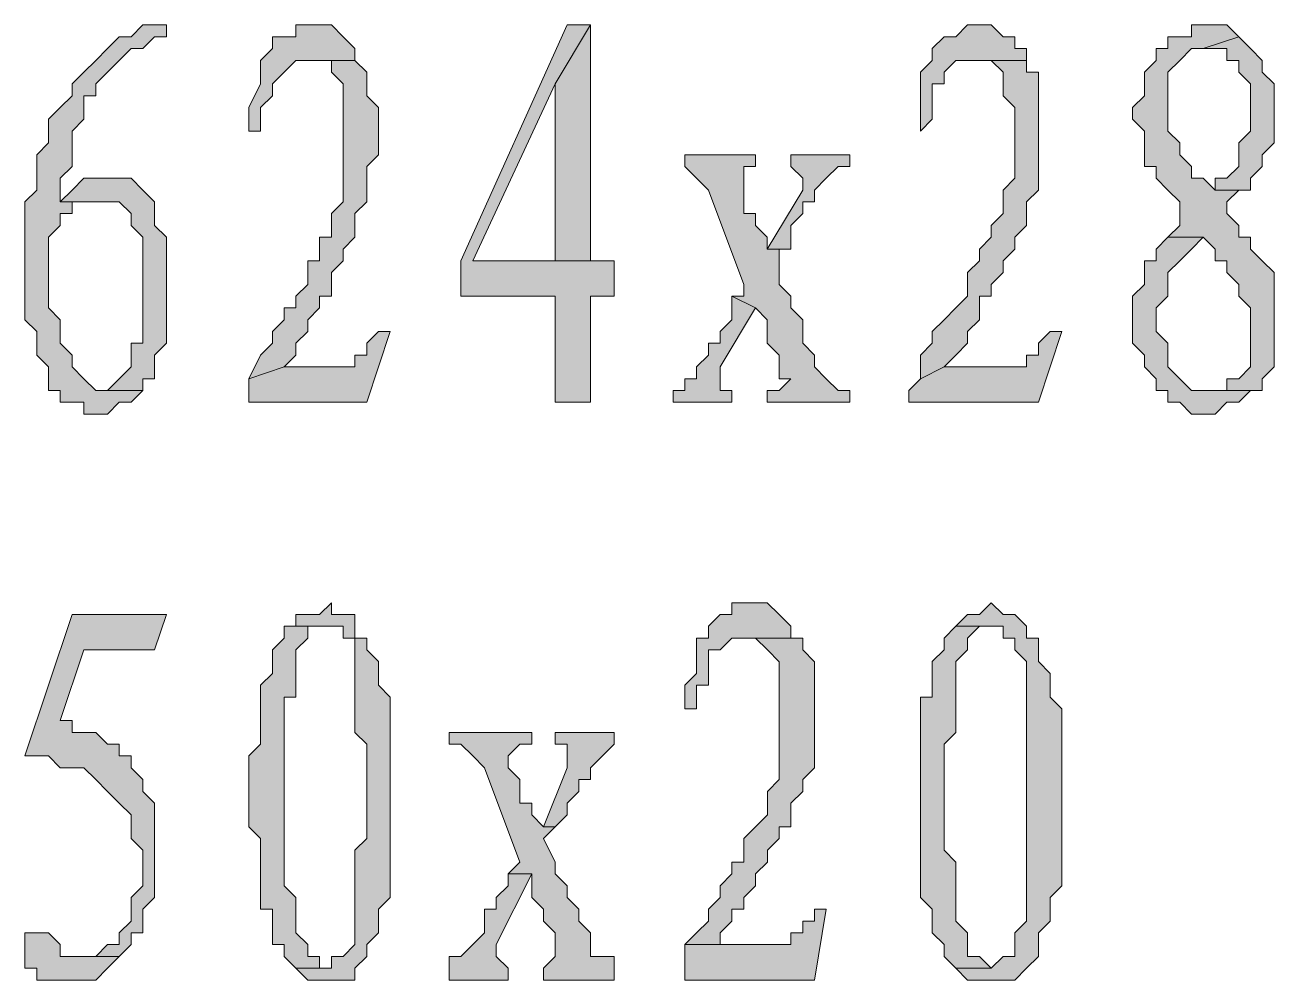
# Model space of a CAD drawing. Header units: millimetres. Extents: x 6 to 291, y 4 to 206.
# Drawn here: x 81.195 to 85.683, y 32.935 to 36.364 of the extents above; entities that cross this region are included whole.
import ezdxf

# ---------------------------------------------------------------- set-up
doc = ezdxf.new("R2010")
doc.units = ezdxf.units.MM
doc.layers.add('C00-00-00', color=7, linetype='Continuous')

msp = doc.modelspace()

# ---------------------------------------------------------------- hatches: boundary and pattern name
at = {"layer": 'C00-00-00'}
h = msp.add_hatch(color=256, dxfattribs=at)
h.dxf.hatch_style = 2
h.paths.add_polyline_path([(81.70333, 36.364334), (81.618663, 36.364334), (81.57633, 36.322001), (81.533997, 36.322001), (81.491663, 36.279667), (81.44933, 36.237334), (81.406997, 36.195001), (81.364663, 36.152667), (81.364663, 36.110334), (81.32233, 36.068001), (81.279997, 36.025667), (81.279997, 35.983334), (81.279997, 35.941001), (81.237663, 35.898667), (81.237663, 35.856334), (81.237663, 35.814001), (81.237663, 35.771667), (81.19533, 35.729334), (81.19533, 35.687001), (81.19533, 35.560001), (81.19533, 35.433001), (81.19533, 35.390667), (81.19533, 35.306001), (81.237663, 35.263667), (81.237663, 35.179001), (81.279997, 35.136667), (81.279997, 35.094334), (81.279997, 35.052001), (81.32233, 35.052001), (81.32233, 35.009667), (81.364663, 35.009667), (81.406997, 35.009667), (81.406997, 34.967334), (81.491663, 34.967334), (81.533997, 35.009667), (81.57633, 35.009667), (81.618663, 35.052001), (81.44933, 35.052001), (81.406997, 35.094334), (81.364663, 35.136667), (81.364663, 35.179001), (81.32233, 35.221334), (81.32233, 35.263667), (81.32233, 35.306001), (81.279997, 35.348334), (81.279997, 35.602334), (81.32233, 35.644667), (81.32233, 35.687001), (81.364663, 35.687001), (81.364663, 35.729334), (81.406997, 35.729334), (81.44933, 35.729334), (81.491663, 35.729334), (81.32233, 35.729334), (81.32233, 35.771667), (81.32233, 35.814001), (81.364663, 35.856334), (81.364663, 35.941001), (81.364663, 35.983334), (81.406997, 36.025667), (81.406997, 36.068001), (81.406997, 36.110334), (81.44933, 36.110334), (81.44933, 36.152667), (81.491663, 36.195001), (81.533997, 36.237334), (81.57633, 36.279667), (81.618663, 36.279667), (81.660997, 36.322001), (81.70333, 36.322001)])
h = msp.add_hatch(color=256, dxfattribs=at)
h.dxf.hatch_style = 2
h.paths.add_polyline_path([(82.253668, 36.364334), (82.169001, 36.364334), (82.169001, 36.322001), (82.126668, 36.322001), (82.084335, 36.322001), (82.084335, 36.279667), (82.042001, 36.237334), (82.042001, 36.195001), (82.042001, 36.152667), (81.999668, 36.068001), (81.999668, 35.983334), (82.042001, 35.983334), (82.042001, 36.068001), (82.084335, 36.110334), (82.084335, 36.152667), (82.126668, 36.195001), (82.169001, 36.237334), (82.211335, 36.237334), (82.380668, 36.237334), (82.380668, 36.279667), (82.338335, 36.322001), (82.296001, 36.364334)])
h = msp.add_hatch(color=256, dxfattribs=at)
h.dxf.hatch_style = 2
h.paths.add_polyline_path([(83.227333, 36.364334), (83.142666, 36.364334), (82.761666, 35.517667), (82.761666, 35.390667), (83.100333, 35.390667), (83.100333, 35.009667), (83.227333, 35.009667), (83.227333, 35.390667), (83.311999, 35.390667), (83.311999, 35.517667), (83.227333, 35.517667), (82.803999, 35.517667), (83.100333, 36.152667)])
h = msp.add_hatch(color=256, dxfattribs=at)
h.dxf.hatch_style = 2
h.paths.add_polyline_path([(83.227333, 36.364334), (83.10033, 36.15267), (83.10033, 35.517664), (82.803998, 35.517664), (83.227333, 35.517664)])
h = msp.add_hatch(color=256, dxfattribs=at)
h.dxf.hatch_style = 2
h.paths.add_polyline_path([(84.624332, 36.364334), (84.581999, 36.364334), (84.539666, 36.322001), (84.497332, 36.322001), (84.454999, 36.279667), (84.454999, 36.237334), (84.412666, 36.195001), (84.412666, 36.152667), (84.412666, 35.983334), (84.454999, 36.025667), (84.454999, 36.110334), (84.454999, 36.152667), (84.497332, 36.152667), (84.497332, 36.195001), (84.539666, 36.237334), (84.581999, 36.237334), (84.793666, 36.237334), (84.793666, 36.279667), (84.751332, 36.279667), (84.751332, 36.322001), (84.708999, 36.322001), (84.666666, 36.364334)])
h = msp.add_hatch(color=256, dxfattribs=at)
h.dxf.hatch_style = 2
h.paths.add_polyline_path([(85.428668, 36.364334), (85.386335, 36.364334), (85.386335, 36.322001), (85.344001, 36.322001), (85.301668, 36.322001), (85.301668, 36.279667), (85.259335, 36.279667), (85.259335, 36.237334), (85.217001, 36.195001), (85.217001, 36.110334), (85.174668, 36.068001), (85.174668, 36.025667), (85.217001, 35.983334), (85.217001, 35.898667), (85.217001, 35.856334), (85.259335, 35.856334), (85.259335, 35.814001), (85.301668, 35.771667), (85.344001, 35.729334), (85.344001, 35.644667), (85.301668, 35.602334), (85.428668, 35.602334), (85.471001, 35.560001), (85.471001, 35.517667), (85.513335, 35.517667), (85.513335, 35.475334), (85.555668, 35.433001), (85.555668, 35.390667), (85.598001, 35.348334), (85.598001, 35.306001), (85.598001, 35.221334), (85.598001, 35.179001), (85.598001, 35.136667), (85.555668, 35.094334), (85.513335, 35.094334), (85.513335, 35.052001), (85.428668, 35.052001), (85.598001, 35.052001), (85.640335, 35.052001), (85.640335, 35.094334), (85.682668, 35.136667), (85.682668, 35.179001), (85.682668, 35.221334), (85.682668, 35.433001), (85.682668, 35.475334), (85.640335, 35.517667), (85.598001, 35.560001), (85.598001, 35.602334), (85.555668, 35.602334), (85.555668, 35.644667), (85.513335, 35.687001), (85.513335, 35.729334), (85.555668, 35.771667), (85.471001, 35.771667), (85.428668, 35.814001), (85.386335, 35.814001), (85.386335, 35.856334), (85.344001, 35.898667), (85.344001, 35.941001), (85.301668, 35.983334), (85.301668, 36.025667), (85.301668, 36.068001), (85.301668, 36.152667), (85.301668, 36.195001), (85.344001, 36.237334), (85.386335, 36.279667), (85.428668, 36.279667), (85.555668, 36.322001), (85.513335, 36.364334)])
h = msp.add_hatch(color=256, dxfattribs=at)
h.dxf.hatch_style = 2
h.paths.add_polyline_path([(85.555663, 36.322008), (85.428663, 36.279674), (85.470996, 36.279674), (85.513329, 36.279674), (85.513329, 36.237341), (85.555663, 36.237341), (85.555663, 36.195008), (85.597996, 36.152674), (85.597996, 35.983341), (85.555663, 35.941008), (85.555663, 35.898674), (85.555663, 35.856341), (85.513329, 35.814008), (85.470996, 35.814008), (85.470996, 35.771674), (85.555663, 35.771674), (85.597996, 35.771674), (85.597996, 35.814008), (85.640329, 35.856341), (85.640329, 35.898674), (85.682663, 35.941008), (85.682663, 36.025674), (85.682663, 36.068008), (85.682663, 36.110341), (85.682663, 36.152674), (85.640329, 36.195008), (85.640329, 36.237341), (85.597996, 36.279674)])
h = msp.add_hatch(color=256, dxfattribs=at)
h.dxf.hatch_style = 2
h.paths.add_polyline_path([(82.380663, 36.237339), (82.211329, 36.237339), (82.253663, 36.237339), (82.295996, 36.237339), (82.295996, 36.195006), (82.338329, 36.152672), (82.338329, 36.110339), (82.338329, 35.771672), (82.338329, 35.729339), (82.295996, 35.687006), (82.295996, 35.644672), (82.295996, 35.602339), (82.253663, 35.602339), (82.253663, 35.560006), (82.253663, 35.517672), (82.211329, 35.517672), (82.211329, 35.475339), (82.211329, 35.433006), (82.168996, 35.390672), (82.168996, 35.348339), (82.126663, 35.348339), (82.126663, 35.306006), (82.084329, 35.263672), (82.084329, 35.221339), (82.041996, 35.179006), (81.999663, 35.094339), (82.126663, 35.136672), (82.168996, 35.179006), (82.168996, 35.221339), (82.211329, 35.263672), (82.211329, 35.306006), (82.253663, 35.348339), (82.253663, 35.390672), (82.295996, 35.390672), (82.295996, 35.433006), (82.295996, 35.475339), (82.338329, 35.517672), (82.338329, 35.560006), (82.380663, 35.602339), (82.380663, 35.644672), (82.380663, 35.687006), (82.422996, 35.729339), (82.422996, 35.771672), (82.422996, 35.814006), (82.422996, 35.856339), (82.465329, 35.898672), (82.465329, 36.068006), (82.422996, 36.110339), (82.422996, 36.152672), (82.422996, 36.195006)])
h = msp.add_hatch(color=256, dxfattribs=at)
h.dxf.hatch_style = 2
h.paths.add_polyline_path([(84.79367, 36.237339), (84.582003, 36.237339), (84.624336, 36.237339), (84.66667, 36.237339), (84.709003, 36.195006), (84.709003, 36.152672), (84.709003, 36.110339), (84.751336, 36.068006), (84.751336, 35.814006), (84.709003, 35.771672), (84.709003, 35.729339), (84.709003, 35.687006), (84.66667, 35.644672), (84.66667, 35.602339), (84.624336, 35.560006), (84.624336, 35.517672), (84.582003, 35.475339), (84.582003, 35.433006), (84.582003, 35.390672), (84.53967, 35.348339), (84.497336, 35.306006), (84.455003, 35.263672), (84.455003, 35.221339), (84.41267, 35.179006), (84.41267, 35.094339), (84.497336, 35.136672), (84.53967, 35.179006), (84.582003, 35.221339), (84.582003, 35.263672), (84.624336, 35.306006), (84.624336, 35.348339), (84.624336, 35.390672), (84.66667, 35.390672), (84.66667, 35.433006), (84.709003, 35.475339), (84.709003, 35.517672), (84.751336, 35.560006), (84.751336, 35.602339), (84.79367, 35.644672), (84.79367, 35.687006), (84.79367, 35.729339), (84.836003, 35.771672), (84.836003, 35.814006), (84.836003, 36.152672), (84.836003, 36.195006), (84.79367, 36.195006)])
h = msp.add_hatch(color=256, dxfattribs=at)
h.dxf.hatch_style = 2
h.paths.add_polyline_path([(83.819997, 35.898665), (83.565997, 35.898665), (83.565997, 35.856331), (83.60833, 35.813998), (83.650663, 35.771665), (83.777663, 35.432998), (83.777663, 35.390665), (83.73533, 35.390665), (83.819997, 35.348331), (83.86233, 35.305998), (83.86233, 35.221331), (83.904663, 35.178998), (83.904663, 35.094331), (83.946997, 35.094331), (83.904663, 35.051998), (83.86233, 35.051998), (83.86233, 35.009665), (84.158663, 35.009665), (84.158663, 35.051998), (84.11633, 35.051998), (84.073997, 35.094331), (84.031663, 35.136665), (84.031663, 35.178998), (83.98933, 35.221331), (83.98933, 35.263665), (83.98933, 35.305998), (83.946997, 35.348331), (83.946997, 35.390665), (83.904663, 35.432998), (83.904663, 35.517665), (83.904663, 35.559998), (83.86233, 35.559998), (83.86233, 35.602331), (83.819997, 35.644665), (83.819997, 35.686998), (83.777663, 35.686998), (83.777663, 35.729331), (83.777663, 35.771665), (83.777663, 35.813998), (83.777663, 35.856331), (83.819997, 35.856331)])
h = msp.add_hatch(color=256, dxfattribs=at)
h.dxf.hatch_style = 2
h.paths.add_polyline_path([(84.158663, 35.898665), (83.946997, 35.898665), (83.946997, 35.856331), (83.98933, 35.813998), (83.98933, 35.771665), (83.86233, 35.559998), (83.904663, 35.559998), (83.946997, 35.559998), (83.946997, 35.602331), (83.946997, 35.644665), (83.98933, 35.686998), (83.98933, 35.729331), (84.031663, 35.729331), (84.031663, 35.771665), (84.073997, 35.813998), (84.11633, 35.856331), (84.158663, 35.856331)])
h = msp.add_hatch(color=256, dxfattribs=at)
h.dxf.hatch_style = 2
h.paths.add_polyline_path([(81.534001, 35.813996), (81.449334, 35.813996), (81.407001, 35.813996), (81.364668, 35.771663), (81.322334, 35.729329), (81.534001, 35.729329), (81.576334, 35.686996), (81.576334, 35.644663), (81.618668, 35.602329), (81.618668, 35.221329), (81.576334, 35.221329), (81.576334, 35.178996), (81.576334, 35.136663), (81.534001, 35.094329), (81.491668, 35.051996), (81.449334, 35.051996), (81.618668, 35.051996), (81.618668, 35.094329), (81.661001, 35.094329), (81.661001, 35.136663), (81.661001, 35.178996), (81.703334, 35.221329), (81.703334, 35.263663), (81.703334, 35.517663), (81.703334, 35.559996), (81.703334, 35.602329), (81.661001, 35.644663), (81.661001, 35.686996), (81.661001, 35.729329), (81.618668, 35.771663), (81.576334, 35.813996)])
h = msp.add_hatch(color=256, dxfattribs=at)
h.dxf.hatch_style = 2
h.paths.add_polyline_path([(85.301665, 35.602333), (85.259332, 35.559999), (85.259332, 35.517666), (85.216998, 35.517666), (85.216998, 35.475333), (85.216998, 35.432999), (85.174665, 35.390666), (85.174665, 35.221333), (85.216998, 35.178999), (85.216998, 35.136666), (85.259332, 35.094333), (85.259332, 35.051999), (85.301665, 35.051999), (85.301665, 35.009666), (85.343998, 35.009666), (85.386332, 34.967333), (85.428665, 34.967333), (85.470998, 34.967333), (85.513332, 35.009666), (85.555665, 35.009666), (85.597998, 35.051999), (85.428665, 35.051999), (85.386332, 35.051999), (85.343998, 35.094333), (85.301665, 35.136666), (85.301665, 35.178999), (85.301665, 35.221333), (85.259332, 35.263666), (85.259332, 35.348333), (85.301665, 35.390666), (85.301665, 35.432999), (85.301665, 35.475333), (85.343998, 35.517666), (85.386332, 35.559999), (85.428665, 35.602333)])
h = msp.add_hatch(color=256, dxfattribs=at)
h.dxf.hatch_style = 2
h.paths.add_polyline_path([(83.735336, 35.390669), (83.735336, 35.348336), (83.735336, 35.306002), (83.693003, 35.263669), (83.693003, 35.221336), (83.65067, 35.221336), (83.65067, 35.179002), (83.608336, 35.136669), (83.608336, 35.094336), (83.566003, 35.094336), (83.566003, 35.052002), (83.52367, 35.052002), (83.52367, 35.009669), (83.735336, 35.009669), (83.735336, 35.052002), (83.693003, 35.052002), (83.693003, 35.094336), (83.693003, 35.136669), (83.820003, 35.348336)])
h = msp.add_hatch(color=256, dxfattribs=at)
h.dxf.hatch_style = 2
h.paths.add_polyline_path([(82.507666, 35.263674), (82.465332, 35.263674), (82.422999, 35.221341), (82.422999, 35.179008), (82.380666, 35.179008), (82.380666, 35.136674), (82.126666, 35.136674), (81.999666, 35.094341), (81.999666, 35.052008), (81.999666, 35.009674), (82.422999, 35.009674)])
h = msp.add_hatch(color=256, dxfattribs=at)
h.dxf.hatch_style = 2
h.paths.add_polyline_path([(84.920664, 35.263674), (84.878331, 35.263674), (84.835998, 35.221341), (84.835998, 35.179008), (84.793664, 35.179008), (84.793664, 35.136674), (84.497331, 35.136674), (84.412664, 35.094341), (84.370331, 35.052008), (84.370331, 35.009674), (84.835998, 35.009674)])
h = msp.add_hatch(color=256, dxfattribs=at)
h.dxf.hatch_style = 2
h.paths.add_polyline_path([(82.296002, 34.29001), (82.253669, 34.247676), (82.211336, 34.247676), (82.169002, 34.247676), (82.169002, 34.205343), (82.296002, 34.205343), (82.338336, 34.205343), (82.338336, 34.16301), (82.380669, 34.16301), (82.380669, 34.120676), (82.380669, 34.078343), (82.380669, 33.993676), (82.380669, 33.824343), (82.423002, 33.78201), (82.423002, 33.570343), (82.423002, 33.443343), (82.380669, 33.40101), (82.380669, 33.231676), (82.380669, 33.189343), (82.380669, 33.14701), (82.380669, 33.104676), (82.380669, 33.062343), (82.338336, 33.02001), (82.296002, 33.02001), (82.296002, 32.977676), (82.169002, 32.977676), (82.211336, 32.935343), (82.338336, 32.935343), (82.380669, 32.935343), (82.380669, 32.977676), (82.423002, 33.02001), (82.423002, 33.062343), (82.465336, 33.104676), (82.465336, 33.14701), (82.465336, 33.189343), (82.507669, 33.231676), (82.507669, 33.316343), (82.507669, 33.358676), (82.507669, 33.824343), (82.507669, 33.866676), (82.507669, 33.951343), (82.465336, 33.993676), (82.465336, 34.03601), (82.465336, 34.078343), (82.423002, 34.120676), (82.423002, 34.16301), (82.380669, 34.16301), (82.380669, 34.205343), (82.380669, 34.247676), (82.338336, 34.247676), (82.296002, 34.247676)])
h = msp.add_hatch(color=256, dxfattribs=at)
h.dxf.hatch_style = 2
h.paths.add_polyline_path([(83.819997, 34.29001), (83.73533, 34.29001), (83.73533, 34.247676), (83.692997, 34.247676), (83.650663, 34.205343), (83.650663, 34.16301), (83.60833, 34.16301), (83.60833, 34.120676), (83.60833, 34.078343), (83.60833, 34.03601), (83.565997, 33.993676), (83.565997, 33.90901), (83.60833, 33.90901), (83.60833, 33.993676), (83.650663, 33.993676), (83.650663, 34.03601), (83.650663, 34.078343), (83.650663, 34.120676), (83.692997, 34.120676), (83.73533, 34.16301), (83.777663, 34.16301), (83.98933, 34.16301), (83.946997, 34.16301), (83.946997, 34.205343), (83.904663, 34.247676), (83.86233, 34.29001)])
h = msp.add_hatch(color=256, dxfattribs=at)
h.dxf.hatch_style = 2
h.paths.add_polyline_path([(84.666667, 34.29001), (84.624333, 34.247676), (84.582, 34.247676), (84.539667, 34.205343), (84.666667, 34.205343), (84.709, 34.205343), (84.709, 34.16301), (84.751333, 34.16301), (84.751333, 34.120676), (84.793667, 34.078343), (84.793667, 33.993676), (84.793667, 33.951343), (84.793667, 33.570343), (84.793667, 33.27401), (84.793667, 33.231676), (84.793667, 33.14701), (84.751333, 33.104676), (84.751333, 33.062343), (84.751333, 33.02001), (84.709, 33.02001), (84.666667, 32.977676), (84.539667, 32.977676), (84.582, 32.935343), (84.624333, 32.935343), (84.709, 32.935343), (84.751333, 32.935343), (84.793667, 32.977676), (84.836, 33.02001), (84.836, 33.062343), (84.836, 33.104676), (84.878333, 33.14701), (84.878333, 33.189343), (84.878333, 33.231676), (84.920667, 33.27401), (84.920667, 33.358676), (84.920667, 33.40101), (84.920667, 33.739676), (84.920667, 33.78201), (84.920667, 33.90901), (84.878333, 33.951343), (84.878333, 33.993676), (84.878333, 34.03601), (84.836, 34.078343), (84.836, 34.120676), (84.836, 34.16301), (84.793667, 34.16301), (84.793667, 34.205343), (84.751333, 34.247676), (84.709, 34.247676)])
h = msp.add_hatch(color=256, dxfattribs=at)
h.dxf.hatch_style = 2
h.paths.add_polyline_path([(81.70333, 34.247667), (81.364663, 34.247667), (81.19533, 33.739667), (81.279997, 33.739667), (81.32233, 33.697334), (81.364663, 33.697334), (81.406997, 33.697334), (81.44933, 33.655001), (81.491663, 33.612667), (81.533997, 33.570334), (81.57633, 33.528001), (81.57633, 33.485667), (81.57633, 33.443334), (81.618663, 33.401001), (81.618663, 33.274001), (81.57633, 33.231667), (81.57633, 33.189334), (81.57633, 33.147001), (81.533997, 33.104667), (81.533997, 33.062334), (81.491663, 33.062334), (81.44933, 33.020001), (81.406997, 33.020001), (81.32233, 33.020001), (81.533997, 33.020001), (81.57633, 33.062334), (81.57633, 33.104667), (81.618663, 33.104667), (81.618663, 33.147001), (81.618663, 33.189334), (81.660997, 33.231667), (81.660997, 33.316334), (81.660997, 33.358667), (81.660997, 33.443334), (81.660997, 33.485667), (81.660997, 33.570334), (81.618663, 33.612667), (81.618663, 33.655001), (81.57633, 33.697334), (81.57633, 33.739667), (81.533997, 33.739667), (81.533997, 33.782001), (81.491663, 33.782001), (81.44933, 33.824334), (81.406997, 33.824334), (81.364663, 33.824334), (81.364663, 33.866667), (81.32233, 33.866667), (81.406997, 34.120667), (81.660997, 34.120667)])
h = msp.add_hatch(color=256, dxfattribs=at)
h.dxf.hatch_style = 2
h.paths.add_polyline_path([(82.168999, 34.205341), (82.126666, 34.205341), (82.126666, 34.163008), (82.084333, 34.120674), (82.084333, 34.078341), (82.084333, 34.036008), (82.041999, 33.993674), (82.041999, 33.951341), (82.041999, 33.909008), (82.041999, 33.782008), (81.999666, 33.739674), (81.999666, 33.485674), (82.041999, 33.443341), (82.041999, 33.274008), (82.041999, 33.231674), (82.041999, 33.189341), (82.084333, 33.189341), (82.084333, 33.104674), (82.084333, 33.062341), (82.126666, 33.062341), (82.126666, 33.020008), (82.168999, 32.977674), (82.253666, 32.977674), (82.253666, 33.020008), (82.211333, 33.020008), (82.211333, 33.062341), (82.168999, 33.104674), (82.168999, 33.147008), (82.168999, 33.231674), (82.126666, 33.274008), (82.126666, 33.951341), (82.168999, 33.951341), (82.168999, 34.078341), (82.168999, 34.120674), (82.211333, 34.163008), (82.211333, 34.205341), (82.253666, 34.205341), (82.295999, 34.205341)])
h = msp.add_hatch(color=256, dxfattribs=at)
h.dxf.hatch_style = 2
h.paths.add_polyline_path([(84.539664, 34.205341), (84.49733, 34.163008), (84.49733, 34.120674), (84.454997, 34.078341), (84.454997, 34.036008), (84.454997, 33.951341), (84.412664, 33.951341), (84.412664, 33.866674), (84.412664, 33.824341), (84.412664, 33.401008), (84.412664, 33.358674), (84.412664, 33.274008), (84.412664, 33.231674), (84.454997, 33.189341), (84.454997, 33.147008), (84.454997, 33.104674), (84.49733, 33.062341), (84.49733, 33.020008), (84.539664, 32.977674), (84.666664, 32.977674), (84.62433, 33.020008), (84.581997, 33.020008), (84.581997, 33.062341), (84.581997, 33.104674), (84.539664, 33.147008), (84.539664, 33.189341), (84.539664, 33.231674), (84.539664, 33.358674), (84.49733, 33.401008), (84.49733, 33.782008), (84.539664, 33.824341), (84.539664, 33.993674), (84.539664, 34.036008), (84.539664, 34.078341), (84.581997, 34.120674), (84.581997, 34.163008), (84.62433, 34.205341), (84.666664, 34.205341)])
h = msp.add_hatch(color=256, dxfattribs=at)
h.dxf.hatch_style = 2
h.paths.add_polyline_path([(83.989334, 34.162999), (83.777667, 34.162999), (83.820001, 34.162999), (83.862334, 34.120665), (83.904667, 34.078332), (83.904667, 34.035999), (83.904667, 33.739665), (83.904667, 33.697332), (83.904667, 33.654999), (83.862334, 33.612665), (83.862334, 33.570332), (83.862334, 33.527999), (83.820001, 33.485665), (83.777667, 33.443332), (83.777667, 33.400999), (83.777667, 33.358665), (83.735334, 33.358665), (83.735334, 33.316332), (83.693001, 33.273999), (83.693001, 33.231665), (83.650667, 33.189332), (83.650667, 33.146999), (83.608334, 33.104665), (83.566001, 33.062332), (83.693001, 33.062332), (83.693001, 33.104665), (83.735334, 33.146999), (83.735334, 33.189332), (83.777667, 33.189332), (83.777667, 33.231665), (83.820001, 33.273999), (83.820001, 33.316332), (83.862334, 33.358665), (83.862334, 33.400999), (83.904667, 33.443332), (83.904667, 33.485665), (83.947001, 33.485665), (83.947001, 33.527999), (83.947001, 33.570332), (83.989334, 33.612665), (83.989334, 33.654999), (84.031667, 33.697332), (84.031667, 33.781999), (84.031667, 33.824332), (84.031667, 33.951332), (84.031667, 33.993665), (84.031667, 34.078332), (83.989334, 34.120665)])
h = msp.add_hatch(color=256, dxfattribs=at)
h.dxf.hatch_style = 2
h.paths.add_polyline_path([(83.015669, 33.82434), (82.719336, 33.82434), (82.719336, 33.782007), (82.761669, 33.782007), (82.804003, 33.739674), (82.846336, 33.69734), (82.973336, 33.358674), (82.931003, 33.31634), (83.015669, 33.31634), (83.015669, 33.274007), (83.015669, 33.231674), (83.058003, 33.18934), (83.058003, 33.147007), (83.100336, 33.104674), (83.100336, 33.06234), (83.100336, 33.020007), (83.058003, 32.977674), (83.058003, 32.93534), (83.312003, 32.93534), (83.312003, 32.977674), (83.312003, 33.020007), (83.269669, 33.020007), (83.227336, 33.020007), (83.227336, 33.06234), (83.227336, 33.104674), (83.185003, 33.147007), (83.185003, 33.18934), (83.142669, 33.231674), (83.142669, 33.274007), (83.100336, 33.31634), (83.100336, 33.358674), (83.058003, 33.44334), (83.100336, 33.485674), (83.058003, 33.485674), (83.015669, 33.528007), (83.015669, 33.57034), (82.973336, 33.57034), (82.973336, 33.612674), (82.973336, 33.655007), (82.931003, 33.69734), (82.931003, 33.739674), (82.973336, 33.782007), (83.015669, 33.782007)])
h = msp.add_hatch(color=256, dxfattribs=at)
h.dxf.hatch_style = 2
h.paths.add_polyline_path([(83.312001, 33.82434), (83.100335, 33.82434), (83.100335, 33.782007), (83.142668, 33.782007), (83.142668, 33.739674), (83.142668, 33.69734), (83.058001, 33.485674), (83.100335, 33.485674), (83.142668, 33.528007), (83.142668, 33.57034), (83.185001, 33.612674), (83.185001, 33.655007), (83.227335, 33.655007), (83.227335, 33.69734), (83.269668, 33.739674), (83.312001, 33.782007)])
h = msp.add_hatch(color=256, dxfattribs=at)
h.dxf.hatch_style = 2
h.paths.add_polyline_path([(82.931001, 33.316329), (82.931001, 33.273995), (82.888667, 33.231662), (82.888667, 33.189329), (82.846334, 33.189329), (82.846334, 33.146995), (82.846334, 33.104662), (82.804001, 33.062329), (82.761667, 33.019995), (82.719334, 33.019995), (82.719334, 32.977662), (82.719334, 32.935329), (82.931001, 32.935329), (82.931001, 32.977662), (82.888667, 33.019995), (82.888667, 33.062329), (83.015667, 33.316329)])
h = msp.add_hatch(color=256, dxfattribs=at)
h.dxf.hatch_style = 2
h.paths.add_polyline_path([(84.074003, 33.189334), (84.031669, 33.189334), (84.031669, 33.147001), (83.989336, 33.147001), (83.989336, 33.104667), (83.947003, 33.104667), (83.947003, 33.062334), (83.693003, 33.062334), (83.566003, 33.062334), (83.566003, 32.977667), (83.566003, 32.935334), (84.031669, 32.935334)])
h = msp.add_hatch(color=256, dxfattribs=at)
h.dxf.hatch_style = 2
h.paths.add_polyline_path([(81.237669, 33.104665), (81.195336, 33.104665), (81.195336, 33.062332), (81.195336, 32.977665), (81.237669, 32.977665), (81.237669, 32.935332), (81.280002, 32.935332), (81.407002, 32.935332), (81.449336, 32.935332), (81.491669, 32.977665), (81.534002, 33.019999), (81.322336, 33.019999), (81.322336, 33.062332), (81.280002, 33.104665)])

# ---------------------------------------------------------------- linework, layer by layer
at = {"layer": 'C00-00-00', "lineweight": 13}
for points in [[(81.70333, 36.364334), (81.618663, 36.364334), (81.57633, 36.322001), (81.533997, 36.322001), (81.491663, 36.279667), (81.44933, 36.237334), (81.406997, 36.195001), (81.364663, 36.152667), (81.364663, 36.110334), (81.32233, 36.068001), (81.279997, 36.025667), (81.279997, 35.983334), (81.279997, 35.941001), (81.237663, 35.898667), (81.237663, 35.856334), (81.237663, 35.814001), (81.237663, 35.771667), (81.19533, 35.729334), (81.19533, 35.687001), (81.19533, 35.560001), (81.19533, 35.433001), (81.19533, 35.390667), (81.19533, 35.306001), (81.237663, 35.263667), (81.237663, 35.179001), (81.279997, 35.136667), (81.279997, 35.094334), (81.279997, 35.052001), (81.32233, 35.052001), (81.32233, 35.009667), (81.364663, 35.009667), (81.406997, 35.009667), (81.406997, 34.967334), (81.491663, 34.967334), (81.533997, 35.009667), (81.57633, 35.009667), (81.618663, 35.052001), (81.44933, 35.052001), (81.406997, 35.094334), (81.364663, 35.136667), (81.364663, 35.179001), (81.32233, 35.221334), (81.32233, 35.263667), (81.32233, 35.306001), (81.279997, 35.348334), (81.279997, 35.602334), (81.32233, 35.644667), (81.32233, 35.687001), (81.364663, 35.687001), (81.364663, 35.729334), (81.406997, 35.729334), (81.44933, 35.729334), (81.491663, 35.729334), (81.32233, 35.729334), (81.32233, 35.771667), (81.32233, 35.814001), (81.364663, 35.856334), (81.364663, 35.941001), (81.364663, 35.983334), (81.406997, 36.025667), (81.406997, 36.068001), (81.406997, 36.110334), (81.44933, 36.110334), (81.44933, 36.152667), (81.491663, 36.195001), (81.533997, 36.237334), (81.57633, 36.279667), (81.618663, 36.279667), (81.660997, 36.322001), (81.70333, 36.322001)], [(82.253668, 36.364334), (82.169001, 36.364334), (82.169001, 36.322001), (82.126668, 36.322001), (82.084335, 36.322001), (82.084335, 36.279667), (82.042001, 36.237334), (82.042001, 36.195001), (82.042001, 36.152667), (81.999668, 36.068001), (81.999668, 35.983334), (82.042001, 35.983334), (82.042001, 36.068001), (82.084335, 36.110334), (82.084335, 36.152667), (82.126668, 36.195001), (82.169001, 36.237334), (82.211335, 36.237334), (82.380668, 36.237334), (82.380668, 36.279667), (82.338335, 36.322001), (82.296001, 36.364334)], [(83.227333, 36.364334), (83.142666, 36.364334), (82.761666, 35.517667), (82.761666, 35.390667), (83.100333, 35.390667), (83.100333, 35.009667), (83.227333, 35.009667), (83.227333, 35.390667), (83.311999, 35.390667), (83.311999, 35.517667), (83.227333, 35.517667), (82.803999, 35.517667), (83.100333, 36.152667)], [(83.227333, 36.364334), (83.10033, 36.15267), (83.10033, 35.517664), (82.803998, 35.517664), (83.227333, 35.517664)], [(84.624332, 36.364334), (84.581999, 36.364334), (84.539666, 36.322001), (84.497332, 36.322001), (84.454999, 36.279667), (84.454999, 36.237334), (84.412666, 36.195001), (84.412666, 36.152667), (84.412666, 35.983334), (84.454999, 36.025667), (84.454999, 36.110334), (84.454999, 36.152667), (84.497332, 36.152667), (84.497332, 36.195001), (84.539666, 36.237334), (84.581999, 36.237334), (84.793666, 36.237334), (84.793666, 36.279667), (84.751332, 36.279667), (84.751332, 36.322001), (84.708999, 36.322001), (84.666666, 36.364334)], [(85.428668, 36.364334), (85.386335, 36.364334), (85.386335, 36.322001), (85.344001, 36.322001), (85.301668, 36.322001), (85.301668, 36.279667), (85.259335, 36.279667), (85.259335, 36.237334), (85.217001, 36.195001), (85.217001, 36.110334), (85.174668, 36.068001), (85.174668, 36.025667), (85.217001, 35.983334), (85.217001, 35.898667), (85.217001, 35.856334), (85.259335, 35.856334), (85.259335, 35.814001), (85.301668, 35.771667), (85.344001, 35.729334), (85.344001, 35.644667), (85.301668, 35.602334), (85.428668, 35.602334), (85.471001, 35.560001), (85.471001, 35.517667), (85.513335, 35.517667), (85.513335, 35.475334), (85.555668, 35.433001), (85.555668, 35.390667), (85.598001, 35.348334), (85.598001, 35.306001), (85.598001, 35.221334), (85.598001, 35.179001), (85.598001, 35.136667), (85.555668, 35.094334), (85.513335, 35.094334), (85.513335, 35.052001), (85.428668, 35.052001), (85.598001, 35.052001), (85.640335, 35.052001), (85.640335, 35.094334), (85.682668, 35.136667), (85.682668, 35.179001), (85.682668, 35.221334), (85.682668, 35.433001), (85.682668, 35.475334), (85.640335, 35.517667), (85.598001, 35.560001), (85.598001, 35.602334), (85.555668, 35.602334), (85.555668, 35.644667), (85.513335, 35.687001), (85.513335, 35.729334), (85.555668, 35.771667), (85.471001, 35.771667), (85.428668, 35.814001), (85.386335, 35.814001), (85.386335, 35.856334), (85.344001, 35.898667), (85.344001, 35.941001), (85.301668, 35.983334), (85.301668, 36.025667), (85.301668, 36.068001), (85.301668, 36.152667), (85.301668, 36.195001), (85.344001, 36.237334), (85.386335, 36.279667), (85.428668, 36.279667), (85.555668, 36.322001), (85.513335, 36.364334)], [(85.555663, 36.322008), (85.428663, 36.279674), (85.470996, 36.279674), (85.513329, 36.279674), (85.513329, 36.237341), (85.555663, 36.237341), (85.555663, 36.195008), (85.597996, 36.152674), (85.597996, 35.983341), (85.555663, 35.941008), (85.555663, 35.898674), (85.555663, 35.856341), (85.513329, 35.814008), (85.470996, 35.814008), (85.470996, 35.771674), (85.555663, 35.771674), (85.597996, 35.771674), (85.597996, 35.814008), (85.640329, 35.856341), (85.640329, 35.898674), (85.682663, 35.941008), (85.682663, 36.025674), (85.682663, 36.068008), (85.682663, 36.110341), (85.682663, 36.152674), (85.640329, 36.195008), (85.640329, 36.237341), (85.597996, 36.279674)], [(82.380663, 36.237339), (82.211329, 36.237339), (82.253663, 36.237339), (82.295996, 36.237339), (82.295996, 36.195006), (82.338329, 36.152672), (82.338329, 36.110339), (82.338329, 35.771672), (82.338329, 35.729339), (82.295996, 35.687006), (82.295996, 35.644672), (82.295996, 35.602339), (82.253663, 35.602339), (82.253663, 35.560006), (82.253663, 35.517672), (82.211329, 35.517672), (82.211329, 35.475339), (82.211329, 35.433006), (82.168996, 35.390672), (82.168996, 35.348339), (82.126663, 35.348339), (82.126663, 35.306006), (82.084329, 35.263672), (82.084329, 35.221339), (82.041996, 35.179006), (81.999663, 35.094339), (82.126663, 35.136672), (82.168996, 35.179006), (82.168996, 35.221339), (82.211329, 35.263672), (82.211329, 35.306006), (82.253663, 35.348339), (82.253663, 35.390672), (82.295996, 35.390672), (82.295996, 35.433006), (82.295996, 35.475339), (82.338329, 35.517672), (82.338329, 35.560006), (82.380663, 35.602339), (82.380663, 35.644672), (82.380663, 35.687006), (82.422996, 35.729339), (82.422996, 35.771672), (82.422996, 35.814006), (82.422996, 35.856339), (82.465329, 35.898672), (82.465329, 36.068006), (82.422996, 36.110339), (82.422996, 36.152672), (82.422996, 36.195006)], [(84.79367, 36.237339), (84.582003, 36.237339), (84.624336, 36.237339), (84.66667, 36.237339), (84.709003, 36.195006), (84.709003, 36.152672), (84.709003, 36.110339), (84.751336, 36.068006), (84.751336, 35.814006), (84.709003, 35.771672), (84.709003, 35.729339), (84.709003, 35.687006), (84.66667, 35.644672), (84.66667, 35.602339), (84.624336, 35.560006), (84.624336, 35.517672), (84.582003, 35.475339), (84.582003, 35.433006), (84.582003, 35.390672), (84.53967, 35.348339), (84.497336, 35.306006), (84.455003, 35.263672), (84.455003, 35.221339), (84.41267, 35.179006), (84.41267, 35.094339), (84.497336, 35.136672), (84.53967, 35.179006), (84.582003, 35.221339), (84.582003, 35.263672), (84.624336, 35.306006), (84.624336, 35.348339), (84.624336, 35.390672), (84.66667, 35.390672), (84.66667, 35.433006), (84.709003, 35.475339), (84.709003, 35.517672), (84.751336, 35.560006), (84.751336, 35.602339), (84.79367, 35.644672), (84.79367, 35.687006), (84.79367, 35.729339), (84.836003, 35.771672), (84.836003, 35.814006), (84.836003, 36.152672), (84.836003, 36.195006), (84.79367, 36.195006)], [(83.819997, 35.898665), (83.565997, 35.898665), (83.565997, 35.856331), (83.60833, 35.813998), (83.650663, 35.771665), (83.777663, 35.432998), (83.777663, 35.390665), (83.73533, 35.390665), (83.819997, 35.348331), (83.86233, 35.305998), (83.86233, 35.221331), (83.904663, 35.178998), (83.904663, 35.094331), (83.946997, 35.094331), (83.904663, 35.051998), (83.86233, 35.051998), (83.86233, 35.009665), (84.158663, 35.009665), (84.158663, 35.051998), (84.11633, 35.051998), (84.073997, 35.094331), (84.031663, 35.136665), (84.031663, 35.178998), (83.98933, 35.221331), (83.98933, 35.263665), (83.98933, 35.305998), (83.946997, 35.348331), (83.946997, 35.390665), (83.904663, 35.432998), (83.904663, 35.517665), (83.904663, 35.559998), (83.86233, 35.559998), (83.86233, 35.602331), (83.819997, 35.644665), (83.819997, 35.686998), (83.777663, 35.686998), (83.777663, 35.729331), (83.777663, 35.771665), (83.777663, 35.813998), (83.777663, 35.856331), (83.819997, 35.856331)], [(84.158663, 35.898665), (83.946997, 35.898665), (83.946997, 35.856331), (83.98933, 35.813998), (83.98933, 35.771665), (83.86233, 35.559998), (83.904663, 35.559998), (83.946997, 35.559998), (83.946997, 35.602331), (83.946997, 35.644665), (83.98933, 35.686998), (83.98933, 35.729331), (84.031663, 35.729331), (84.031663, 35.771665), (84.073997, 35.813998), (84.11633, 35.856331), (84.158663, 35.856331)], [(81.534001, 35.813996), (81.449334, 35.813996), (81.407001, 35.813996), (81.364668, 35.771663), (81.322334, 35.729329), (81.534001, 35.729329), (81.576334, 35.686996), (81.576334, 35.644663), (81.618668, 35.602329), (81.618668, 35.221329), (81.576334, 35.221329), (81.576334, 35.178996), (81.576334, 35.136663), (81.534001, 35.094329), (81.491668, 35.051996), (81.449334, 35.051996), (81.618668, 35.051996), (81.618668, 35.094329), (81.661001, 35.094329), (81.661001, 35.136663), (81.661001, 35.178996), (81.703334, 35.221329), (81.703334, 35.263663), (81.703334, 35.517663), (81.703334, 35.559996), (81.703334, 35.602329), (81.661001, 35.644663), (81.661001, 35.686996), (81.661001, 35.729329), (81.618668, 35.771663), (81.576334, 35.813996)], [(85.301665, 35.602333), (85.259332, 35.559999), (85.259332, 35.517666), (85.216998, 35.517666), (85.216998, 35.475333), (85.216998, 35.432999), (85.174665, 35.390666), (85.174665, 35.221333), (85.216998, 35.178999), (85.216998, 35.136666), (85.259332, 35.094333), (85.259332, 35.051999), (85.301665, 35.051999), (85.301665, 35.009666), (85.343998, 35.009666), (85.386332, 34.967333), (85.428665, 34.967333), (85.470998, 34.967333), (85.513332, 35.009666), (85.555665, 35.009666), (85.597998, 35.051999), (85.428665, 35.051999), (85.386332, 35.051999), (85.343998, 35.094333), (85.301665, 35.136666), (85.301665, 35.178999), (85.301665, 35.221333), (85.259332, 35.263666), (85.259332, 35.348333), (85.301665, 35.390666), (85.301665, 35.432999), (85.301665, 35.475333), (85.343998, 35.517666), (85.386332, 35.559999), (85.428665, 35.602333)], [(83.735336, 35.390669), (83.735336, 35.348336), (83.735336, 35.306002), (83.693003, 35.263669), (83.693003, 35.221336), (83.65067, 35.221336), (83.65067, 35.179002), (83.608336, 35.136669), (83.608336, 35.094336), (83.566003, 35.094336), (83.566003, 35.052002), (83.52367, 35.052002), (83.52367, 35.009669), (83.735336, 35.009669), (83.735336, 35.052002), (83.693003, 35.052002), (83.693003, 35.094336), (83.693003, 35.136669), (83.820003, 35.348336)], [(82.507666, 35.263674), (82.465332, 35.263674), (82.422999, 35.221341), (82.422999, 35.179008), (82.380666, 35.179008), (82.380666, 35.136674), (82.126666, 35.136674), (81.999666, 35.094341), (81.999666, 35.052008), (81.999666, 35.009674), (82.422999, 35.009674)], [(84.920664, 35.263674), (84.878331, 35.263674), (84.835998, 35.221341), (84.835998, 35.179008), (84.793664, 35.179008), (84.793664, 35.136674), (84.497331, 35.136674), (84.412664, 35.094341), (84.370331, 35.052008), (84.370331, 35.009674), (84.835998, 35.009674)], [(82.296002, 34.29001), (82.253669, 34.247676), (82.211336, 34.247676), (82.169002, 34.247676), (82.169002, 34.205343), (82.296002, 34.205343), (82.338336, 34.205343), (82.338336, 34.16301), (82.380669, 34.16301), (82.380669, 34.120676), (82.380669, 34.078343), (82.380669, 33.993676), (82.380669, 33.824343), (82.423002, 33.78201), (82.423002, 33.570343), (82.423002, 33.443343), (82.380669, 33.40101), (82.380669, 33.231676), (82.380669, 33.189343), (82.380669, 33.14701), (82.380669, 33.104676), (82.380669, 33.062343), (82.338336, 33.02001), (82.296002, 33.02001), (82.296002, 32.977676), (82.169002, 32.977676), (82.211336, 32.935343), (82.338336, 32.935343), (82.380669, 32.935343), (82.380669, 32.977676), (82.423002, 33.02001), (82.423002, 33.062343), (82.465336, 33.104676), (82.465336, 33.14701), (82.465336, 33.189343), (82.507669, 33.231676), (82.507669, 33.316343), (82.507669, 33.358676), (82.507669, 33.824343), (82.507669, 33.866676), (82.507669, 33.951343), (82.465336, 33.993676), (82.465336, 34.03601), (82.465336, 34.078343), (82.423002, 34.120676), (82.423002, 34.16301), (82.380669, 34.16301), (82.380669, 34.205343), (82.380669, 34.247676), (82.338336, 34.247676), (82.296002, 34.247676)], [(83.819997, 34.29001), (83.73533, 34.29001), (83.73533, 34.247676), (83.692997, 34.247676), (83.650663, 34.205343), (83.650663, 34.16301), (83.60833, 34.16301), (83.60833, 34.120676), (83.60833, 34.078343), (83.60833, 34.03601), (83.565997, 33.993676), (83.565997, 33.90901), (83.60833, 33.90901), (83.60833, 33.993676), (83.650663, 33.993676), (83.650663, 34.03601), (83.650663, 34.078343), (83.650663, 34.120676), (83.692997, 34.120676), (83.73533, 34.16301), (83.777663, 34.16301), (83.98933, 34.16301), (83.946997, 34.16301), (83.946997, 34.205343), (83.904663, 34.247676), (83.86233, 34.29001)], [(84.666667, 34.29001), (84.624333, 34.247676), (84.582, 34.247676), (84.539667, 34.205343), (84.666667, 34.205343), (84.709, 34.205343), (84.709, 34.16301), (84.751333, 34.16301), (84.751333, 34.120676), (84.793667, 34.078343), (84.793667, 33.993676), (84.793667, 33.951343), (84.793667, 33.570343), (84.793667, 33.27401), (84.793667, 33.231676), (84.793667, 33.14701), (84.751333, 33.104676), (84.751333, 33.062343), (84.751333, 33.02001), (84.709, 33.02001), (84.666667, 32.977676), (84.539667, 32.977676), (84.582, 32.935343), (84.624333, 32.935343), (84.709, 32.935343), (84.751333, 32.935343), (84.793667, 32.977676), (84.836, 33.02001), (84.836, 33.062343), (84.836, 33.104676), (84.878333, 33.14701), (84.878333, 33.189343), (84.878333, 33.231676), (84.920667, 33.27401), (84.920667, 33.358676), (84.920667, 33.40101), (84.920667, 33.739676), (84.920667, 33.78201), (84.920667, 33.90901), (84.878333, 33.951343), (84.878333, 33.993676), (84.878333, 34.03601), (84.836, 34.078343), (84.836, 34.120676), (84.836, 34.16301), (84.793667, 34.16301), (84.793667, 34.205343), (84.751333, 34.247676), (84.709, 34.247676)], [(81.70333, 34.247667), (81.364663, 34.247667), (81.19533, 33.739667), (81.279997, 33.739667), (81.32233, 33.697334), (81.364663, 33.697334), (81.406997, 33.697334), (81.44933, 33.655001), (81.491663, 33.612667), (81.533997, 33.570334), (81.57633, 33.528001), (81.57633, 33.485667), (81.57633, 33.443334), (81.618663, 33.401001), (81.618663, 33.274001), (81.57633, 33.231667), (81.57633, 33.189334), (81.57633, 33.147001), (81.533997, 33.104667), (81.533997, 33.062334), (81.491663, 33.062334), (81.44933, 33.020001), (81.406997, 33.020001), (81.32233, 33.020001), (81.533997, 33.020001), (81.57633, 33.062334), (81.57633, 33.104667), (81.618663, 33.104667), (81.618663, 33.147001), (81.618663, 33.189334), (81.660997, 33.231667), (81.660997, 33.316334), (81.660997, 33.358667), (81.660997, 33.443334), (81.660997, 33.485667), (81.660997, 33.570334), (81.618663, 33.612667), (81.618663, 33.655001), (81.57633, 33.697334), (81.57633, 33.739667), (81.533997, 33.739667), (81.533997, 33.782001), (81.491663, 33.782001), (81.44933, 33.824334), (81.406997, 33.824334), (81.364663, 33.824334), (81.364663, 33.866667), (81.32233, 33.866667), (81.406997, 34.120667), (81.660997, 34.120667)], [(82.168999, 34.205341), (82.126666, 34.205341), (82.126666, 34.163008), (82.084333, 34.120674), (82.084333, 34.078341), (82.084333, 34.036008), (82.041999, 33.993674), (82.041999, 33.951341), (82.041999, 33.909008), (82.041999, 33.782008), (81.999666, 33.739674), (81.999666, 33.485674), (82.041999, 33.443341), (82.041999, 33.274008), (82.041999, 33.231674), (82.041999, 33.189341), (82.084333, 33.189341), (82.084333, 33.104674), (82.084333, 33.062341), (82.126666, 33.062341), (82.126666, 33.020008), (82.168999, 32.977674), (82.253666, 32.977674), (82.253666, 33.020008), (82.211333, 33.020008), (82.211333, 33.062341), (82.168999, 33.104674), (82.168999, 33.147008), (82.168999, 33.231674), (82.126666, 33.274008), (82.126666, 33.951341), (82.168999, 33.951341), (82.168999, 34.078341), (82.168999, 34.120674), (82.211333, 34.163008), (82.211333, 34.205341), (82.253666, 34.205341), (82.295999, 34.205341)], [(84.539664, 34.205341), (84.49733, 34.163008), (84.49733, 34.120674), (84.454997, 34.078341), (84.454997, 34.036008), (84.454997, 33.951341), (84.412664, 33.951341), (84.412664, 33.866674), (84.412664, 33.824341), (84.412664, 33.401008), (84.412664, 33.358674), (84.412664, 33.274008), (84.412664, 33.231674), (84.454997, 33.189341), (84.454997, 33.147008), (84.454997, 33.104674), (84.49733, 33.062341), (84.49733, 33.020008), (84.539664, 32.977674), (84.666664, 32.977674), (84.62433, 33.020008), (84.581997, 33.020008), (84.581997, 33.062341), (84.581997, 33.104674), (84.539664, 33.147008), (84.539664, 33.189341), (84.539664, 33.231674), (84.539664, 33.358674), (84.49733, 33.401008), (84.49733, 33.782008), (84.539664, 33.824341), (84.539664, 33.993674), (84.539664, 34.036008), (84.539664, 34.078341), (84.581997, 34.120674), (84.581997, 34.163008), (84.62433, 34.205341), (84.666664, 34.205341)], [(83.989334, 34.162999), (83.777667, 34.162999), (83.820001, 34.162999), (83.862334, 34.120665), (83.904667, 34.078332), (83.904667, 34.035999), (83.904667, 33.739665), (83.904667, 33.697332), (83.904667, 33.654999), (83.862334, 33.612665), (83.862334, 33.570332), (83.862334, 33.527999), (83.820001, 33.485665), (83.777667, 33.443332), (83.777667, 33.400999), (83.777667, 33.358665), (83.735334, 33.358665), (83.735334, 33.316332), (83.693001, 33.273999), (83.693001, 33.231665), (83.650667, 33.189332), (83.650667, 33.146999), (83.608334, 33.104665), (83.566001, 33.062332), (83.693001, 33.062332), (83.693001, 33.104665), (83.735334, 33.146999), (83.735334, 33.189332), (83.777667, 33.189332), (83.777667, 33.231665), (83.820001, 33.273999), (83.820001, 33.316332), (83.862334, 33.358665), (83.862334, 33.400999), (83.904667, 33.443332), (83.904667, 33.485665), (83.947001, 33.485665), (83.947001, 33.527999), (83.947001, 33.570332), (83.989334, 33.612665), (83.989334, 33.654999), (84.031667, 33.697332), (84.031667, 33.781999), (84.031667, 33.824332), (84.031667, 33.951332), (84.031667, 33.993665), (84.031667, 34.078332), (83.989334, 34.120665)], [(83.015669, 33.82434), (82.719336, 33.82434), (82.719336, 33.782007), (82.761669, 33.782007), (82.804003, 33.739674), (82.846336, 33.69734), (82.973336, 33.358674), (82.931003, 33.31634), (83.015669, 33.31634), (83.015669, 33.274007), (83.015669, 33.231674), (83.058003, 33.18934), (83.058003, 33.147007), (83.100336, 33.104674), (83.100336, 33.06234), (83.100336, 33.020007), (83.058003, 32.977674), (83.058003, 32.93534), (83.312003, 32.93534), (83.312003, 32.977674), (83.312003, 33.020007), (83.269669, 33.020007), (83.227336, 33.020007), (83.227336, 33.06234), (83.227336, 33.104674), (83.185003, 33.147007), (83.185003, 33.18934), (83.142669, 33.231674), (83.142669, 33.274007), (83.100336, 33.31634), (83.100336, 33.358674), (83.058003, 33.44334), (83.100336, 33.485674), (83.058003, 33.485674), (83.015669, 33.528007), (83.015669, 33.57034), (82.973336, 33.57034), (82.973336, 33.612674), (82.973336, 33.655007), (82.931003, 33.69734), (82.931003, 33.739674), (82.973336, 33.782007), (83.015669, 33.782007)], [(83.312001, 33.82434), (83.100335, 33.82434), (83.100335, 33.782007), (83.142668, 33.782007), (83.142668, 33.739674), (83.142668, 33.69734), (83.058001, 33.485674), (83.100335, 33.485674), (83.142668, 33.528007), (83.142668, 33.57034), (83.185001, 33.612674), (83.185001, 33.655007), (83.227335, 33.655007), (83.227335, 33.69734), (83.269668, 33.739674), (83.312001, 33.782007)], [(82.931001, 33.316329), (82.931001, 33.273995), (82.888667, 33.231662), (82.888667, 33.189329), (82.846334, 33.189329), (82.846334, 33.146995), (82.846334, 33.104662), (82.804001, 33.062329), (82.761667, 33.019995), (82.719334, 33.019995), (82.719334, 32.977662), (82.719334, 32.935329), (82.931001, 32.935329), (82.931001, 32.977662), (82.888667, 33.019995), (82.888667, 33.062329), (83.015667, 33.316329)], [(84.074003, 33.189334), (84.031669, 33.189334), (84.031669, 33.147001), (83.989336, 33.147001), (83.989336, 33.104667), (83.947003, 33.104667), (83.947003, 33.062334), (83.693003, 33.062334), (83.566003, 33.062334), (83.566003, 32.977667), (83.566003, 32.935334), (84.031669, 32.935334)], [(81.237669, 33.104665), (81.195336, 33.104665), (81.195336, 33.062332), (81.195336, 32.977665), (81.237669, 32.977665), (81.237669, 32.935332), (81.280002, 32.935332), (81.407002, 32.935332), (81.449336, 32.935332), (81.491669, 32.977665), (81.534002, 33.019999), (81.322336, 33.019999), (81.322336, 33.062332), (81.280002, 33.104665)]]:
    msp.add_lwpolyline(points, close=True, dxfattribs=at)

doc.saveas('drawing.dxf')
